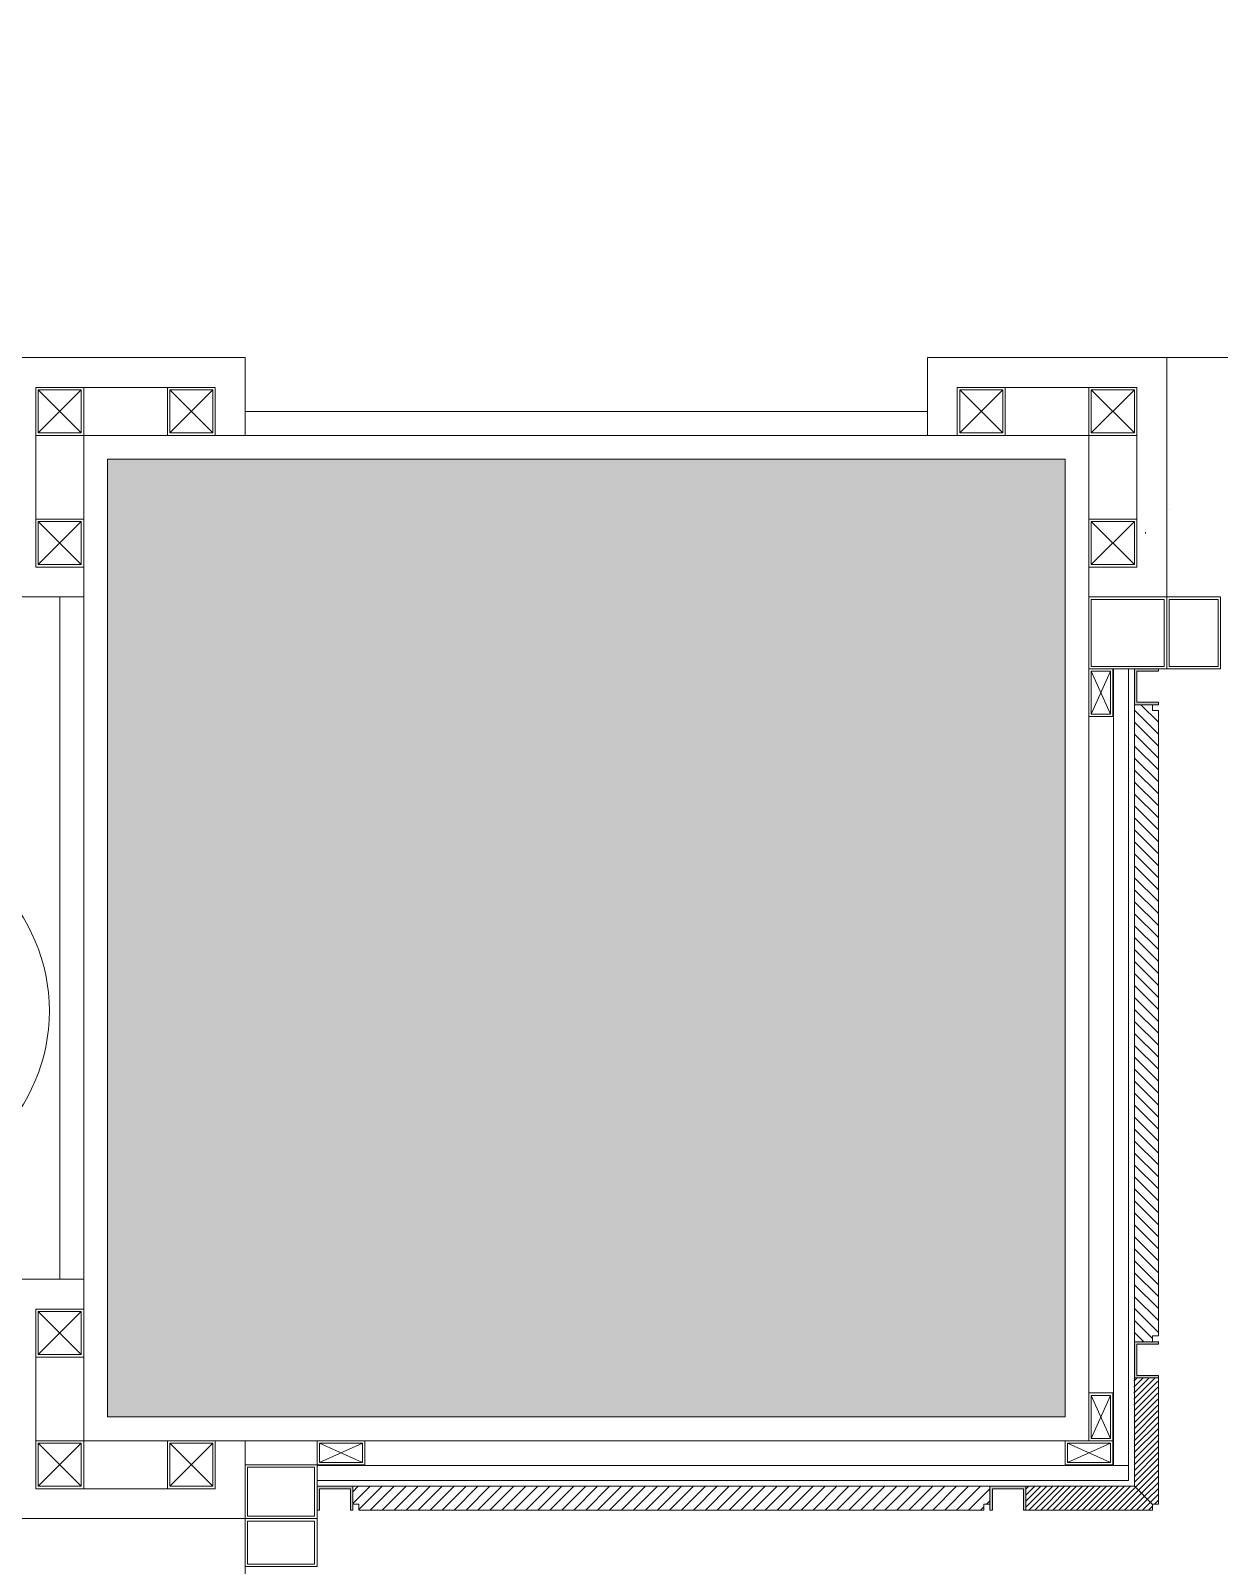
# Model space of a CAD drawing. Header units: millimetres. Extents: x 29001 to 40804, y -8833 to -5892.
# Drawn here: x 29696.6 to 29795.9, y -7057.6 to -6929.4 of the extents above; entities that cross this region are included whole.
import ezdxf

# ---------------------------------------------------------------- set-up
doc = ezdxf.new("R2010")
doc.units = ezdxf.units.MM
doc.linetypes.add('( Hidden )', pattern=[0.375, 0.25, -0.125])
doc.layers.get('0').update_dxf_attribs({"lineweight": 0})
for name, color, linetype, lineweight in [('xxx_Auto_Duvar_Alcipan', 50, 'Continuous', 0), ('xxx_Auto_Duvar_Duvar Plan Kesit', 7, 'Continuous', 0), ('xxx_Auto_Duvar_Yesil Alcipan', 93, 'Continuous', 0), ('xxx_Auto_Element_Dograma Metal', 211, 'Continuous', 0), ('xxx_Auto_Kaplama_Ahşap', 34, 'Continuous', 0), ('xxx_Auto_Kaplama_Ahşap Tarama', 16, 'Continuous', 0), ('xxx_Auto_Kaplama_Aluminyum', 133, 'Continuous', 0), ('xxx_Auto_Kaplama_Aluminyum Tarama', 135, 'Continuous', 0), ('xxx_Auto_Kaplama_Mermer', 23, 'Continuous', 0), ('xxx_Auto_Kaplama_Mermer Tarama', 45, 'Continuous', 0), ('xxx_Auto_Kaplama_Seramik', 182, 'Continuous', 0), ('xxx_Auto_Kaplama_Siva Sap', 253, 'Continuous', 0), ('xxx_Auto_Konstruksiyon_Metal', 141, 'Continuous', 0), ('Y_DUVAR KONST', 254, 'Continuous', 0)]:
    doc.layers.add(name, color=color, linetype=linetype, lineweight=lineweight)
pattern_1 = [(45, (-27449.5076, 50471.42088), (-0.2499999996, 0.2499999996), [])]

# ---------------------------------------------------------------- blocks, each defined once
blk = doc.blocks.new('jıkloı')
at = {"layer": 'xxx_Auto_Kaplama_Aluminyum Tarama', "true_color": 0x454545}
h = blk.add_hatch(color=250, dxfattribs=at)
h.dxf.hatch_style = 1
h.paths.add_polyline_path([(2, 1.5), (0, 1.5), (0, -1.5), (2, -1.5), (2, -1.3), (0.2, -1.3), (0.2, 1.3), (2, 1.3)])
at = {"layer": 'xxx_Auto_Kaplama_Aluminyum'}
for points in [[(2, 1.5), (0, 1.5), (0, -1.5), (2, -1.5)], [(2, 1.3), (0.2, 1.3), (0.2, -1.3), (2, -1.3)], [(2, 1.5), (2, 1.3)], [(2, -1.3), (2, -1.5)]]:
    blk.add_lwpolyline(points, dxfattribs=at)
blk = doc.blocks.new('TÜM LAYOOUT')
at = {"lineweight": 0, "true_color": 0x454545}
h = blk.add_hatch(color=250, dxfattribs=at)
h.dxf.hatch_style = 1
h.paths.add_polyline_path([(638.26, -643.45), (638.26, -723.45), (558.26, -723.45), (558.26, -643.45)])
at = {"layer": 'xxx_Auto_Kaplama_Ahşap Tarama'}
h = blk.add_hatch(dxfattribs=at)
h.set_pattern_fill('JIS_WOOD', color=256, scale=0.5)
h.set_pattern_definition(pattern_1)
h.paths.add_polyline_path([(645.7, -730.86), (645.7, -730.86), (644.07, -729.25), (644.01, -720.2), (646.01, -720.19), (646.07, -730.75), (646.08, -730.75), (646.07, -730.75), (645.6, -730.75), (645.71, -730.86), (645.71, -730.86), (645.59, -730.75), (645.59, -730.75)])
h = blk.add_hatch(dxfattribs=at)
h.set_pattern_fill('JIS_WOOD', color=256, scale=0.5)
h.set_pattern_definition(pattern_1)
h.paths.add_polyline_path([(645.68, -730.87), (645.69, -730.87), (644.07, -729.25), (635.02, -729.25), (635.02, -731.25), (645.57, -731.25), (646.05, -731.25), (645.57, -731.25), (645.57, -730.77), (645.69, -730.88), (645.69, -730.88), (645.57, -730.77), (645.57, -730.76)])
at = {"layer": 'xxx_Auto_Kaplama_Mermer Tarama'}
h = blk.add_hatch(dxfattribs=at)
h.set_pattern_fill('JIS_WOOD', color=256, angle=-90)
h.set_pattern_definition([(315, (51650.2973, 27364.346), (0.499999999, 0.499999999), [])])
h.paths.add_polyline_path([(644.06, -717.18), (644.07, -663.95), (645.56, -663.95), (645.56, -664.45), (646.06, -664.45), (646.06, -716.68), (645.56, -716.68), (645.56, -717.18)])
h = blk.add_hatch(dxfattribs=at)
h.set_pattern_fill('JIS_WOOD', color=256)
h.set_pattern_definition([(45, (-27449.53084, 50273.4222), (-0.499999999, 0.499999999), [])])
h.paths.add_polyline_path([(631.99, -729.25), (578.76, -729.25), (578.76, -730.75), (579.26, -730.75), (579.26, -731.25), (631.49, -731.25), (631.49, -730.75), (631.99, -730.75)])
blk.add_line((569.76, -729.95), (569.76, -839.95))
at = {"layer": 'xxx_Auto_Duvar_Alcipan', "linetype": 'Continuous'}
for points in [[(642.31, -727.5), (642.31, -660.95), (643.56, -660.95), (643.56, -727.5)], [(642.31, -727.5), (642.31, -660.95), (643.56, -660.95), (643.56, -727.5)], [(643.56, -727.5), (575.76, -727.5), (575.76, -728.75), (643.56, -728.75)], [(643.56, -727.5), (575.76, -727.5), (575.76, -728.75), (643.56, -728.75)]]:
    blk.add_lwpolyline(points, close=True, dxfattribs=at)
at = {"layer": 'xxx_Auto_Duvar_Duvar Plan Kesit', "color": 253, "linetype": '( Hidden )', "lineweight": 0, "ltscale": 45, "true_color": 0x999999}
blk.add_lwpolyline([(646.76, -634.95), (885.26, -634.95), (885.26, -283.45)], dxfattribs=at)
at = {"layer": 'xxx_Auto_Duvar_Duvar Plan Kesit', "lineweight": 0}
blk.add_lwpolyline([(638.26, -643.45), (638.26, -723.45), (558.26, -723.45), (558.26, -643.45)], close=True, dxfattribs=at)
at = {"layer": 'xxx_Auto_Duvar_Duvar Plan Kesit', "color": 253, "linetype": '( Hidden )', "lineweight": 0, "ltscale": 45, "true_color": 0x999999}
for points in [[(549.76, -1481.45), (569.76, -1481.45), (569.76, -731.95), (549.76, -731.95)], [(549.76, -1764.95), (569.76, -1764.95), (569.76, -731.95), (549.76, -731.95)]]:
    blk.add_lwpolyline(points, close=True, dxfattribs=at)
at = {"layer": 'xxx_Auto_Duvar_Yesil Alcipan', "lineweight": 0, "ltscale": 0.1}
for points in [[(556.26, -654.95), (549.76, -654.95), (549.76, -634.95), (569.76, -634.95), (569.76, -641.45)], [(640.26, -654.95), (646.76, -654.95), (646.76, -634.95), (626.76, -634.95), (626.76, -641.45)], [(556.26, -652.45), (552.26, -652.45), (552.26, -637.45), (567.26, -637.45), (567.26, -641.45)], [(640.26, -652.45), (644.26, -652.45), (644.26, -637.45), (629.26, -637.45), (629.26, -641.45)], [(556.26, -711.95), (549.76, -711.95), (549.76, -731.95), (569.76, -731.95), (569.76, -725.45)], [(556.26, -714.45), (552.26, -714.45), (552.26, -729.45), (567.26, -729.45), (567.26, -725.45)]]:
    blk.add_lwpolyline(points, dxfattribs=at)
at = {"layer": 'xxx_Auto_Element_Dograma Metal', "linetype": 'Continuous'}
for points in [[(646.76, -654.95), (640.26, -654.95), (640.26, -660.95), (646.76, -660.95)], [(651.25, -660.95), (651.25, -654.95), (646.76, -654.95), (646.76, -660.95)], [(646.56, -655.15), (640.46, -655.15), (640.46, -660.75), (646.56, -660.75)], [(651.05, -660.75), (651.05, -655.15), (646.96, -655.15), (646.96, -660.75)], [(569.76, -727.45), (569.76, -731.95), (575.76, -731.95), (575.76, -727.45)], [(569.76, -727.45), (569.76, -731.95), (575.76, -731.95), (575.76, -727.45)], [(569.96, -727.65), (569.96, -731.75), (575.56, -731.75), (575.56, -727.65)], [(569.96, -727.65), (569.96, -731.75), (575.56, -731.75), (575.56, -727.65)], [(575.76, -731.95), (569.76, -731.95), (569.76, -735.95), (575.76, -735.95)], [(575.56, -732.15), (569.96, -732.15), (569.96, -735.75), (575.56, -735.75)]]:
    blk.add_lwpolyline(points, close=True, dxfattribs=at)
at = {"layer": 'xxx_Auto_Kaplama_Ahşap', "linetype": 'Continuous', "elevation": 0}
for points in [[(641.19, -640.2), (641.19, -640.2)], [(644.99, -649.65), (644.99, -649.55)], [(640.26, -654.95), (640.26, -654.95)], [(641.19, -725.32), (641.19, -725.32)], [(641.99, -725.45), (641.99, -725.45)]]:
    blk.add_lwpolyline(points, dxfattribs=at)
at = {"layer": 'xxx_Auto_Kaplama_Ahşap', "linetype": 'Continuous'}
for points in [[(646.06, -720.18), (644.06, -720.18)], [(646.06, -730.75), (646.06, -720.18), (644.07, -720.18), (644.07, -729.25), (645.57, -730.76)], [(645.57, -731.25), (634.99, -731.25), (634.99, -729.25), (644.07, -729.25), (645.57, -730.76)], [(641.19, -729.25), (644.07, -729.25), (645.57, -730.77)], [(641.19, -729.25), (644.07, -729.25), (645.57, -730.77)], [(645.57, -730.75), (645.57, -731.25), (645.57, -731.25), (645.57, -731.25)], [(646.06, -730.75), (645.57, -730.75)]]:
    blk.add_lwpolyline(points, dxfattribs=at)
at = {"layer": 'xxx_Auto_Kaplama_Ahşap Tarama', "linetype": 'Continuous', "elevation": 0}
blk.add_lwpolyline([(646.99, -647.65), (646.99, -647.65)], dxfattribs=at)
blk.add_lwpolyline([(646.99, -647.65), (646.99, -647.65)], dxfattribs=at)
at = {"layer": 'xxx_Auto_Kaplama_Mermer', "linetype": 'Continuous'}
for points in [[(646.06, -716.68), (646.06, -664.45), (645.56, -664.45), (645.56, -663.95), (644.07, -663.95), (644.06, -717.18)], [(646.06, -716.68), (646.06, -716.68), (646.06, -664.45), (645.56, -664.45), (645.56, -663.95), (644.07, -663.95), (644.06, -717.18)], [(631.49, -731.25), (579.26, -731.25), (579.26, -730.75), (578.76, -730.75), (578.76, -729.25), (631.99, -729.25)], [(631.49, -731.25), (631.49, -731.25), (579.26, -731.25), (579.26, -730.75), (578.76, -730.75), (578.76, -729.25), (631.99, -729.25)], [(631.49, -731.25), (631.49, -730.75), (631.99, -730.75), (631.99, -729.25)]]:
    blk.add_lwpolyline(points, dxfattribs=at)
at = {"layer": 'xxx_Auto_Kaplama_Mermer', "linetype": 'Continuous', "elevation": 0}
for points in [[(646.06, -716.68), (645.56, -716.68), (645.56, -717.18), (644.06, -717.18)], [(645.56, -717.18), (645.56, -717.18)], [(645.56, -717.18), (645.56, -717.18)], [(631.99, -730.75), (631.99, -730.75)], [(631.99, -730.75), (631.99, -730.75)]]:
    blk.add_lwpolyline(points, dxfattribs=at)
at = {"layer": 'xxx_Auto_Kaplama_Seramik', "lineweight": 0}
for p, q in [((626.76, -639.45), (569.76, -639.45)), ((554.26, -711.95), (554.26, -654.95))]:
    blk.add_line(p, q, dxfattribs=at)
at = {"layer": 'xxx_Auto_Kaplama_Siva Sap', "lineweight": 0}
blk.add_lwpolyline([(556.26, -641.45), (640.26, -641.45), (640.26, -725.45), (556.26, -725.45)], close=True, dxfattribs=at)
at = {"layer": 'xxx_Auto_Konstruksiyon_Metal'}
for points in [[(640.26, -660.95), (642.26, -660.95), (642.26, -664.95), (640.26, -664.95), (640.26, -660.95)], [(640.46, -664.75), (642.06, -661.15)], [(640.46, -661.15), (642.06, -664.75)], [(640.26, -721.45), (642.26, -721.45), (642.26, -725.45), (640.26, -725.45), (640.26, -721.45)], [(640.46, -725.25), (642.06, -721.65)], [(640.46, -721.65), (642.06, -725.25)], [(575.76, -725.45), (575.76, -727.45), (579.76, -727.45), (579.76, -725.45), (575.76, -725.45)], [(638.26, -725.45), (638.26, -727.45), (642.26, -727.45), (642.26, -725.45), (638.26, -725.45)], [(575.96, -725.65), (579.56, -727.25)], [(579.56, -725.65), (575.96, -727.25)], [(642.06, -725.65), (638.46, -727.25)], [(638.46, -725.65), (642.06, -727.25)]]:
    blk.add_lwpolyline(points, dxfattribs=at)
for points in [[(640.46, -661.15), (642.06, -661.15), (642.06, -664.75), (640.46, -664.75)], [(575.96, -725.65), (575.96, -727.25), (579.56, -727.25), (579.56, -725.65)], [(638.46, -725.65), (638.46, -727.25), (642.06, -727.25), (642.06, -725.65)]]:
    blk.add_lwpolyline(points, close=True, dxfattribs=at)
at = {"layer": 'xxx_Auto_Konstruksiyon_Metal', "elevation": 0}
blk.add_lwpolyline([(640.46, -721.65), (642.06, -721.65), (642.06, -725.25), (640.46, -725.25)], close=True, dxfattribs=at)
at = {"layer": 'Y_DUVAR KONST', "lineweight": 0}
for p, q in [((552.46, -641.25), (556.06, -637.65)), ((556.06, -641.25), (552.46, -637.65)), ((563.46, -641.25), (567.06, -637.65)), ((567.06, -641.25), (563.46, -637.65)), ((633.06, -641.25), (629.46, -637.65)), ((629.46, -641.25), (633.06, -637.65)), ((644.06, -641.25), (640.46, -637.65)), ((640.46, -641.25), (644.06, -637.65)), ((552.46, -652.25), (556.06, -648.65)), ((556.06, -652.25), (552.46, -648.65)), ((644.06, -652.25), (640.46, -648.65)), ((640.46, -652.25), (644.06, -648.65)), ((552.46, -714.65), (556.06, -718.25)), ((556.06, -714.65), (552.46, -718.25)), ((552.46, -725.65), (556.06, -729.25)), ((556.06, -725.65), (552.46, -729.25)), ((563.46, -725.65), (567.06, -729.25)), ((567.06, -725.65), (563.46, -729.25))]:
    blk.add_line(p, q, dxfattribs=at)
for points in [[(556.26, -641.45), (552.26, -641.45), (552.26, -637.45), (556.26, -637.45)], [(556.06, -641.25), (552.46, -641.25), (552.46, -637.65), (556.06, -637.65)], [(567.26, -641.45), (563.26, -641.45), (563.26, -637.45), (567.26, -637.45)], [(567.06, -641.25), (563.46, -641.25), (563.46, -637.65), (567.06, -637.65)], [(629.26, -641.45), (633.26, -641.45), (633.26, -637.45), (629.26, -637.45)], [(629.46, -641.25), (633.06, -641.25), (633.06, -637.65), (629.46, -637.65)], [(640.26, -641.45), (644.26, -641.45), (644.26, -637.45), (640.26, -637.45)], [(640.46, -641.25), (644.06, -641.25), (644.06, -637.65), (640.46, -637.65)], [(556.26, -652.45), (552.26, -652.45), (552.26, -648.45), (556.26, -648.45)], [(556.06, -652.25), (552.46, -652.25), (552.46, -648.65), (556.06, -648.65)], [(640.26, -652.45), (644.26, -652.45), (644.26, -648.45), (640.26, -648.45)], [(640.46, -652.25), (644.06, -652.25), (644.06, -648.65), (640.46, -648.65)], [(556.26, -714.45), (552.26, -714.45), (552.26, -718.45), (556.26, -718.45)], [(556.06, -714.65), (552.46, -714.65), (552.46, -718.25), (556.06, -718.25)], [(556.26, -725.45), (552.26, -725.45), (552.26, -729.45), (556.26, -729.45)], [(567.26, -725.45), (563.26, -725.45), (563.26, -729.45), (567.26, -729.45)], [(556.06, -725.65), (552.46, -725.65), (552.46, -729.25), (556.06, -729.25)], [(567.06, -725.65), (563.46, -725.65), (563.46, -729.25), (567.06, -729.25)]]:
    blk.add_lwpolyline(points, close=True, dxfattribs=at)
at = {"color": 3}
for p in [(644.07, -662.45), (644.07, -718.68, 0)]:
    blk.add_blockref('jıkloı', p, dxfattribs=at)
at = {"color": 3, "xscale": -1, "rotation": 90}
for p in [(577.26, -729.25), (633.49, -729.25)]:
    blk.add_blockref('jıkloı', p, dxfattribs=at)
blk = doc.blocks.new('MOBİLYALAR')
blk.add_circle((538.39, -689.54), 15)

msp = doc.modelspace()

# ---------------------------------------------------------------- block references
at = {"color": 6}
msp.add_blockref('TÜM LAYOOUT', (29144.79, -6321.8), dxfattribs=at)

# ---------------------------------------------------------------- next in the draw order: block references
msp.add_blockref('MOBİLYALAR', (29144.79, -6321.8), dxfattribs=at)

doc.saveas('drawing.dxf')
